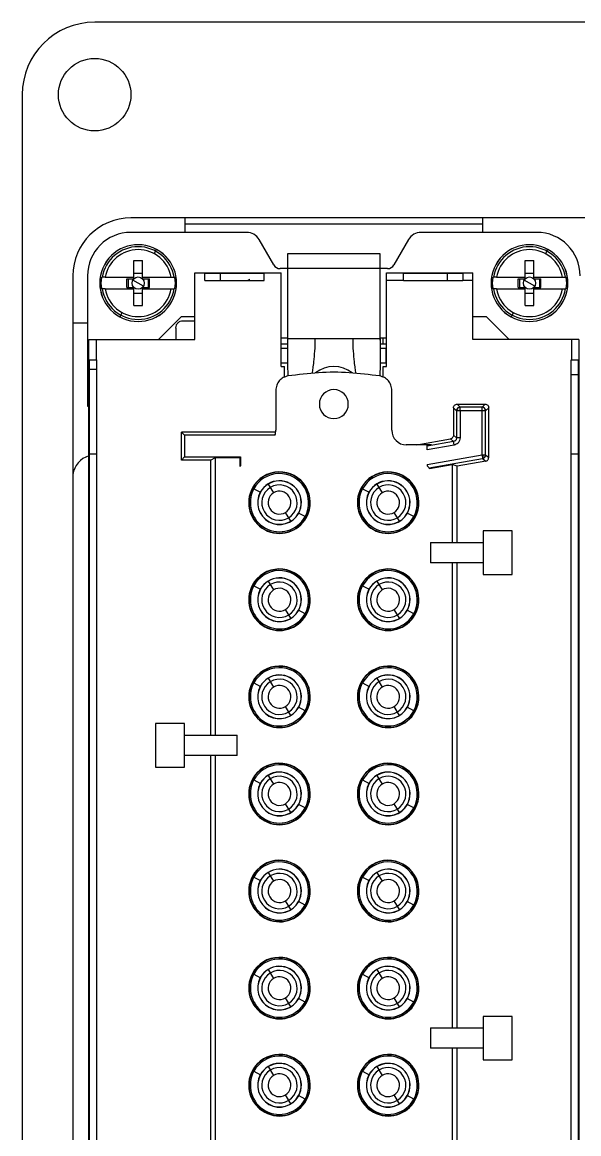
# Model space of a CAD drawing. Header units: millimetres. Extents: x 9 to 88, y -27 to 113.
# Drawn here: x 9.4 to 47.8, y 36.7 to 113.4 of the extents above; entities that cross this region are included whole.
import ezdxf

# ---------------------------------------------------------------- set-up
doc = ezdxf.new("R2010")
doc.units = ezdxf.units.MM

msp = doc.modelspace()

# ---------------------------------------------------------------- linework, layer by layer
at = {"color": 7, "linetype": 'Continuous', "lineweight": 25}
for p, q in [((83.392, 113.383), (14.392, 113.383)), ((9.392, 108.383), (9.392, -21.617)), ((80.892, 99.883), (16.892, 99.883)), ((20.642, 98.883), (20.642, 99.883)), ((41.142, 99.883), (41.142, 98.883)), ((20.642, 99.47), (41.142, 99.47)), ((24.871, 98.883), (16.892, 98.883)), ((26.748, 96.633), (25.737, 98.383)), ((36.047, 98.383), (35.036, 96.633)), ((44.892, 98.883), (36.913, 98.883)), ((18.5, 97.41), (18.663, 97.709)), ((45.5, 97.41), (45.663, 97.709)), ((17.092, 96.933), (17.692, 96.933)), ((17.092, 95.683), (17.092, 96.933)), ((17.692, 95.683), (17.692, 96.933)), ((34.092, 97.393), (27.692, 97.393)), ((27.692, 97.393), (27.692, 91.559)), ((34.092, 91.559), (34.092, 97.393)), ((44.092, 96.933), (44.692, 96.933)), ((44.092, 95.683), (44.092, 96.933)), ((44.692, 95.683), (44.692, 96.933)), ((12.892, 95.883), (12.892, -9.117)), ((13.892, 95.883), (13.892, 86.883)), ((17.092, 96.076), (17.692, 96.076)), ((21.292, 91.483), (21.292, 96.083)), ((21.292, 96.083), (27.266, 96.083)), ((21.992, 95.566), (21.992, 96.083)), ((21.992, 96.066), (26.083, 96.066)), ((23.062, 95.566), (23.062, 96.066)), ((26.083, 95.566), (26.083, 96.083)), ((27.692, 96.383), (27.181, 96.383)), ((27.266, 89.636), (27.266, 96.083)), ((34.092, 96.383), (27.692, 96.383)), ((34.603, 96.383), (34.092, 96.383)), ((34.518, 89.636), (34.518, 96.083)), ((34.518, 96.083), (40.492, 96.083)), ((35.701, 95.566), (35.701, 96.083)), ((35.701, 96.066), (39.792, 96.066)), ((38.722, 96.066), (38.722, 95.566)), ((39.792, 96.083), (39.792, 95.583)), ((44.092, 96.076), (44.692, 96.076)), ((15.117, 95.783), (17.092, 95.783)), ((16.61, 95.083), (16.61, 95.683)), ((16.61, 95.683), (17.092, 95.683)), ((16.7, 95.683), (16.7, 95.083)), ((17.764, 95.18), (17.02, 95.587)), ((17.692, 95.783), (19.667, 95.783)), ((17.692, 95.683), (18.174, 95.683)), ((18.085, 95.683), (18.085, 95.083)), ((18.174, 95.083), (18.174, 95.683)), ((19.869, 95.783), (19.928, 95.783)), ((21.992, 95.566), (26.083, 95.566)), ((24.944, 95.573), (25.098, 95.65)), ((24.944, 95.573), (25.085, 95.65)), ((25.085, 95.65), (25.099, 95.65)), ((34.518, 95.583), (35.701, 95.583)), ((35.701, 95.566), (39.792, 95.566)), ((39.792, 95.566), (39.792, 95.583)), ((39.792, 95.583), (40.492, 95.583)), ((40.492, 91.483), (40.492, 95.583)), ((42.117, 95.783), (44.092, 95.783)), ((43.61, 95.083), (43.61, 95.683)), ((43.61, 95.683), (44.092, 95.683)), ((43.7, 95.683), (43.7, 95.083)), ((44.764, 95.18), (44.02, 95.587)), ((44.692, 95.783), (46.667, 95.783)), ((44.692, 95.683), (45.174, 95.683)), ((45.085, 95.683), (45.085, 95.083)), ((45.174, 95.083), (45.174, 95.683)), ((46.869, 95.783), (46.928, 95.783)), ((14.915, 94.983), (14.856, 94.983)), ((15.117, 94.983), (17.092, 94.983)), ((16.61, 95.083), (17.092, 95.083)), ((17.092, 93.833), (17.092, 95.083)), ((17.092, 94.691), (17.692, 94.691)), ((17.692, 93.833), (17.692, 95.083)), ((17.692, 95.083), (18.174, 95.083)), ((17.692, 94.983), (19.667, 94.983)), ((41.915, 94.983), (41.856, 94.983)), ((42.117, 94.983), (44.092, 94.983)), ((43.61, 95.083), (44.092, 95.083)), ((44.092, 93.833), (44.092, 95.083)), ((44.092, 94.691), (44.692, 94.691)), ((44.692, 93.833), (44.692, 95.083)), ((44.692, 95.083), (45.174, 95.083)), ((44.692, 94.983), (46.667, 94.983)), ((17.092, 93.833), (17.692, 93.833)), ((44.092, 93.833), (44.692, 93.833)), ((16.285, 93.356), (16.122, 93.058)), ((18.792, 91.483), (20.392, 93.083)), ((20.392, 93.083), (21.292, 93.083)), ((40.492, 93.083), (41.392, 93.083)), ((41.392, 93.083), (42.992, 91.483)), ((43.285, 93.356), (43.122, 93.058)), ((12.892, 92.633), (13.892, 92.633)), ((19.989, 92.283), (19.989, 91.483)), ((20.489, 92.783), (21.292, 92.783)), ((13.992, 91.483), (21.292, 91.483)), ((13.992, -4.717), (13.992, 91.483)), ((14.492, 91.483), (14.492, 90.083)), ((27.692, 91.583), (27.266, 91.583)), ((27.692, 91.559), (34.092, 91.559)), ((34.518, 91.583), (34.092, 91.583)), ((34.292, 91.183), (34.292, 91.583)), ((47.792, 91.483), (40.492, 91.483)), ((47.292, 91.483), (47.292, 90.083)), ((47.792, 91.483), (47.792, -4.717)), ((27.266, 91.183), (27.694, 91.183)), ((27.266, 90.883), (27.695, 90.883)), ((34.089, 90.883), (34.492, 90.883)), ((34.09, 91.183), (34.518, 91.183)), ((34.492, 89.883), (34.492, 90.883)), ((13.992, 90.083), (14.509, 90.083)), ((14.01, 90.083), (14.01, -3.317)), ((14.509, 90.083), (14.509, 89.442)), ((27.266, 89.883), (27.703, 89.883)), ((34.082, 89.883), (34.492, 89.883)), ((47.275, 90.083), (47.792, 90.083)), ((47.275, -3.317), (47.275, 90.083)), ((47.775, -3.317), (47.775, 90.083)), ((14.01, 89.442), (14.509, 89.442)), ((14.509, 89.442), (14.509, -3.317)), ((27.266, 89.636), (27.492, 89.636)), ((27.492, 88.902), (27.492, 89.636)), ((34.292, 88.902), (34.292, 89.636)), ((34.292, 89.636), (34.518, 89.636)), ((47.275, 89.083), (47.775, 89.083)), ((26.892, 87.986), (26.892, 85.224)), ((34.892, 85.224), (34.892, 87.986)), ((13.892, 86.883), (13.992, 86.883)), ((39.144, 86.785), (39.358, 86.571)), ((39.144, 86.785), (39.144, 84.88)), ((39.394, 87.035), (39.608, 86.821)), ((39.394, 87.035), (41.33, 87.035)), ((41.116, 86.821), (39.608, 86.821)), ((41.33, 87.035), (41.116, 86.821)), ((41.116, 83.523), (41.116, 86.821)), ((41.58, 86.785), (41.366, 86.571)), ((41.58, 83.343), (41.58, 86.785)), ((41.357, 86.571), (39.358, 86.571)), ((39.358, 86.571), (39.358, 84.7)), ((39.366, 86.635), (39.608, 86.571)), ((39.608, 86.571), (39.608, 84.7)), ((41.366, 83.523), (41.366, 86.571)), ((20.374, 85.101), (20.592, 84.883)), ((26.884, 85.101), (20.374, 85.101)), ((20.374, 83.165), (20.374, 85.101)), ((20.592, 84.883), (20.592, 83.383)), ((26.832, 84.883), (20.592, 84.883)), ((36.616, 84.224), (38.937, 84.634)), ((39.151, 84.454), (37.338, 84.134)), ((39.151, 84.454), (38.937, 84.634)), ((39.358, 84.7), (39.144, 84.88)), ((37.622, 84.224), (35.892, 84.224)), ((37.334, 83.88), (37.334, 84.224)), ((39.195, 84.208), (37.334, 83.88)), ((37.338, 84.134), (37.378, 84.181)), ((37.378, 84.224), (37.378, 84.181)), ((37.378, 84.181), (37.622, 84.224)), ((14.509, 83.583), (14.01, 83.583)), ((20.374, 83.165), (20.592, 83.383)), ((22.379, 83.165), (20.374, 83.165)), ((20.592, 83.383), (24.45, 83.383)), ((22.379, 83.165), (22.729, 83.34)), ((22.379, 83.165), (22.379, 64.183)), ((22.729, 64.183), (22.729, 83.34)), ((22.729, 83.34), (24.406, 83.34)), ((24.45, 83.383), (24.406, 83.34)), ((24.406, 83.34), (24.406, 82.724)), ((24.45, 83.383), (24.45, 82.772)), ((37.334, 82.856), (41.116, 83.523)), ((37.334, 82.856), (37.334, 82.771)), ((37.465, 82.625), (41.16, 83.276)), ((37.494, 82.59), (39.056, 82.865)), ((39.056, 82.865), (39.056, 77.483)), ((39.405, 82.75), (39.056, 82.865)), ((41.374, 83.097), (39.405, 82.75)), ((41.116, 83.523), (41.16, 83.276)), ((41.116, 83.523), (41.366, 83.523)), ((41.16, 83.276), (41.374, 83.097)), ((41.366, 83.523), (41.58, 83.343)), ((47.775, 83.583), (47.275, 83.583)), ((39.405, 77.483), (39.405, 82.75)), ((26.362, 81.514), (26.732, 80.907)), ((33.862, 81.514), (34.232, 80.907)), ((25.278, 81.252), (25.299, 81.24)), ((25.378, 81.197), (25.826, 80.952)), ((32.778, 81.252), (32.799, 81.24)), ((32.878, 81.197), (33.326, 80.952)), ((27.922, 78.952), (27.552, 79.56)), ((28.906, 79.269), (28.458, 79.514)), ((29.006, 79.215), (28.985, 79.226)), ((35.422, 78.952), (35.052, 79.56)), ((36.406, 79.269), (35.958, 79.514)), ((36.506, 79.215), (36.485, 79.226)), ((43.192, 78.283), (41.192, 78.283)), ((41.192, 78.283), (41.192, 75.283)), ((43.192, 75.283), (43.192, 78.283)), ((37.551, 77.483), (41.192, 77.483)), ((37.551, 77.483), (37.551, 76.083)), ((41.192, 76.083), (37.551, 76.083)), ((39.056, 76.083), (39.056, 43.983)), ((39.405, 43.983), (39.405, 76.083)), ((41.192, 75.283), (43.192, 75.283)), ((25.278, 74.552), (25.299, 74.54)), ((25.378, 74.497), (25.826, 74.252)), ((26.362, 74.814), (26.732, 74.207)), ((32.778, 74.552), (32.799, 74.54)), ((32.878, 74.497), (33.326, 74.252)), ((33.862, 74.814), (34.232, 74.207)), ((27.922, 72.252), (27.552, 72.86)), ((28.906, 72.569), (28.458, 72.814)), ((29.006, 72.515), (28.985, 72.526)), ((35.422, 72.252), (35.052, 72.86)), ((36.406, 72.569), (35.958, 72.814)), ((36.506, 72.515), (36.485, 72.526)), ((25.278, 67.852), (25.299, 67.84)), ((25.378, 67.797), (25.826, 67.552)), ((26.362, 68.114), (26.732, 67.507)), ((32.778, 67.852), (32.799, 67.84)), ((32.878, 67.797), (33.326, 67.552)), ((33.862, 68.114), (34.232, 67.507)), ((27.922, 65.552), (27.552, 66.16)), ((28.906, 65.869), (28.458, 66.114)), ((35.422, 65.552), (35.052, 66.16)), ((36.406, 65.869), (35.958, 66.114)), ((29.006, 65.815), (28.985, 65.826)), ((36.506, 65.815), (36.485, 65.826)), ((20.592, 64.983), (18.592, 64.983)), ((18.592, 64.983), (18.592, 61.983)), ((20.592, 61.983), (20.592, 64.983)), ((20.592, 64.183), (24.233, 64.183)), ((24.233, 62.783), (24.233, 64.183)), ((24.233, 62.783), (20.592, 62.783)), ((22.379, 62.783), (22.379, 24.183)), ((22.729, 24.183), (22.729, 62.783)), ((18.592, 61.983), (20.592, 61.983)), ((26.362, 61.414), (26.732, 60.807)), ((33.862, 61.414), (34.232, 60.807)), ((25.278, 61.152), (25.299, 61.14)), ((25.378, 61.097), (25.826, 60.852)), ((32.778, 61.152), (32.799, 61.14)), ((32.878, 61.097), (33.326, 60.852)), ((27.922, 58.852), (27.552, 59.46)), ((28.906, 59.169), (28.458, 59.414)), ((29.006, 59.115), (28.985, 59.126)), ((35.422, 58.852), (35.052, 59.46)), ((36.406, 59.169), (35.958, 59.414)), ((36.506, 59.115), (36.485, 59.126)), ((26.362, 54.714), (26.732, 54.107)), ((33.862, 54.714), (34.232, 54.107)), ((25.278, 54.452), (25.299, 54.44)), ((25.378, 54.397), (25.826, 54.152)), ((32.778, 54.452), (32.799, 54.44)), ((32.878, 54.397), (33.326, 54.152)), ((27.922, 52.152), (27.552, 52.76)), ((28.906, 52.469), (28.458, 52.714)), ((29.006, 52.415), (28.985, 52.426)), ((35.422, 52.152), (35.052, 52.76)), ((36.406, 52.469), (35.958, 52.714)), ((36.506, 52.415), (36.485, 52.426)), ((25.278, 47.752), (25.299, 47.74)), ((25.378, 47.697), (25.826, 47.452)), ((26.362, 48.014), (26.732, 47.407)), ((32.778, 47.752), (32.799, 47.74)), ((32.878, 47.697), (33.326, 47.452)), ((33.862, 48.014), (34.232, 47.407)), ((27.922, 45.452), (27.552, 46.06)), ((35.422, 45.452), (35.052, 46.06)), ((28.906, 45.769), (28.458, 46.014)), ((29.006, 45.715), (28.985, 45.726)), ((36.406, 45.769), (35.958, 46.014)), ((36.506, 45.715), (36.485, 45.726)), ((41.192, 44.783), (41.192, 41.783)), ((43.192, 44.783), (41.192, 44.783)), ((43.192, 41.783), (43.192, 44.783)), ((37.551, 43.983), (41.192, 43.983)), ((37.551, 43.983), (37.551, 42.583)), ((41.192, 42.583), (37.551, 42.583)), ((39.056, 42.583), (39.056, 10.483)), ((39.405, 10.483), (39.405, 42.583)), ((41.192, 41.783), (43.192, 41.783)), ((25.278, 41.052), (25.299, 41.04)), ((25.378, 40.997), (25.826, 40.752)), ((26.362, 41.314), (26.732, 40.707)), ((32.778, 41.052), (32.799, 41.04)), ((32.878, 40.997), (33.326, 40.752)), ((33.862, 41.314), (34.232, 40.707)), ((27.922, 38.752), (27.552, 39.36)), ((28.906, 39.069), (28.458, 39.314)), ((35.422, 38.752), (35.052, 39.36)), ((36.406, 39.069), (35.958, 39.314)), ((29.006, 39.015), (28.985, 39.026)), ((36.506, 39.015), (36.485, 39.026))]:
    msp.add_line(p, q, dxfattribs=at)
at = {"color": 7, "linetype": 'Continuous', "lineweight": 25, "flags": 128}
msp.add_lwpolyline([(39.608, 86.571), (39.608, 86.619), (39.608, 86.665), (39.608, 86.708), (39.608, 86.746), (39.608, 86.777), (39.608, 86.8), (39.608, 86.815), (39.608, 86.821)], dxfattribs=at)
at = {"color": 7, "linetype": 'Continuous', "lineweight": 25}
for centre, radius in [((14.392, 108.383), 2.5), ((17.392, 95.383), 0.424), ((44.392, 95.383), 0.424)]:
    msp.add_circle(centre, radius, dxfattribs=at)
for centre, radius, start, end in [((14.392, 108.383), 5, 90, 180), ((16.892, 95.883), 4, 90, 180), ((16.892, 95.883), 3, 90, 180), ((24.871, 97.883), 1, 30, 90), ((36.913, 97.883), 1, 90, 150), ((44.892, 95.883), 3, 0, 90), ((17.392, 95.383), 2.65, 61.35211, 241.35211), ((17.392, 95.383), 2.649, 61.35211, 241.35211), ((17.392, 95.383), 2.509, 9.17264, 170.82736), ((17.392, 95.383), 2.31, 9.97153, 170.02847), ((17.392, 95.383), 2.65, 241.35211, 61.35211), ((17.392, 95.383), 2.649, 241.35211, 61.35211), ((44.392, 95.383), 2.65, 61.35211, 241.35211), ((44.392, 95.383), 2.649, 61.35211, 241.35211), ((44.392, 95.383), 2.509, 9.17264, 170.82736), ((44.392, 95.383), 2.31, 9.97153, 170.02847), ((44.392, 95.383), 2.65, 241.35211, 61.35211), ((44.392, 95.383), 2.649, 241.35211, 61.35211), ((27.181, 96.883), 0.5, 210, 270), ((34.603, 96.883), 0.5, 270, 330), ((17.392, 95.383), 2.568, 171.0377, 188.9623), ((17.392, 95.383), 2.568, 351.0377, 8.9623), ((44.392, 95.383), 2.568, 171.0377, 188.9623), ((44.392, 95.383), 2.568, 351.0377, 8.9623), ((17.392, 95.383), 2.509, 189.17264, 350.82736), ((17.392, 95.383), 2.31, 189.97153, 350.02847), ((44.392, 95.383), 2.509, 189.17264, 350.82736), ((44.392, 95.383), 2.31, 189.97153, 350.02847), ((30.892, 87.633), 2, 50.83698, 129.16603), ((30.892, 87.033), 1, 90, 270), ((30.892, 87.033), 1, 270, 90), ((39.608, 86.571), 0.25, 90.02088, 164.97725), ((41.11, 86.574), 0.247, 359.27462, 88.61068), ((41.116, 86.571), 0.25, 0.02044, 89.97956), ((39.608, 86.571), 0.25, 164.97705, 179.98226), ((25.892, 85.224), 1, 340.05576, 360), ((35.892, 85.224), 1, 180, 270), ((14.412, 81.982), 1.532, 105.89784, 172.75633), ((40.907, 83.423), 0.292, 329.96447, 19.98578), ((41.116, 83.523), 0.25, 280.01649, 359.98351), ((27.142, 80.233), 3.7, 136.68286, 137.67706), ((27.142, 80.233), 2.124, 331.35211, 151.35211), ((27.142, 80.233), 2.1, 331.35211, 151.35211), ((27.142, 80.233), 2.01, 331.35211, 151.35211), ((34.642, 80.233), 2.124, 331.35211, 151.35211), ((34.642, 80.233), 2.1, 331.35211, 151.35211), ((34.642, 80.233), 2.01, 331.35211, 151.35211), ((34.642, 80.233), 3.7, 39.5665, 43.31418), ((27.142, 80.233), 1.51, 331.35211, 151.35211), ((27.142, 80.233), 1.5, 331.35211, 151.35211), ((27.142, 80.233), 1.22, 301.35211, 121.35211), ((34.642, 80.233), 1.51, 331.35211, 151.35211), ((34.642, 80.233), 1.5, 331.35211, 151.35211), ((34.642, 80.233), 1.22, 301.35211, 121.35211), ((27.142, 80.233), 2.124, 151.35211, 331.35211), ((27.142, 80.233), 2.1, 151.35211, 331.35211), ((27.142, 80.233), 2.01, 151.35211, 331.35211), ((27.142, 80.233), 1.51, 151.35211, 331.35211), ((27.142, 80.233), 1.5, 151.35211, 331.35211), ((27.142, 80.233), 1.22, 121.35211, 301.35211), ((27.142, 80.233), 0.789, 121.35211, 301.35211), ((27.142, 80.233), 0.789, 301.35211, 121.35211), ((34.642, 80.233), 2.124, 151.35211, 331.35211), ((34.642, 80.233), 2.1, 151.35211, 331.35211), ((34.642, 80.233), 2.01, 151.35211, 331.35211), ((34.642, 80.233), 1.51, 151.35211, 331.35211), ((34.642, 80.233), 1.5, 151.35211, 331.35211), ((34.642, 80.233), 1.22, 121.35211, 301.35211), ((34.642, 80.233), 0.789, 121.35211, 301.35211), ((34.642, 80.233), 0.789, 301.35211, 121.35211), ((27.142, 73.533), 2.124, 331.35211, 151.35211), ((27.142, 73.533), 2.1, 331.35211, 151.35211), ((27.142, 73.533), 2.01, 331.35211, 151.35211), ((34.642, 73.533), 2.124, 331.35211, 151.35211), ((34.642, 73.533), 2.1, 331.35211, 151.35211), ((34.642, 73.533), 2.01, 331.35211, 151.35211), ((27.142, 73.533), 2.124, 151.35211, 331.35211), ((27.142, 73.533), 2.1, 151.35211, 331.35211), ((27.142, 73.533), 2.01, 151.35211, 331.35211), ((27.142, 73.533), 1.51, 331.35211, 151.35211), ((27.142, 73.533), 1.5, 331.35211, 151.35211), ((27.142, 73.533), 1.22, 121.35211, 301.35211), ((27.142, 73.533), 1.22, 301.35211, 121.35211), ((34.642, 73.533), 2.124, 151.35211, 331.35211), ((34.642, 73.533), 2.1, 151.35211, 331.35211), ((34.642, 73.533), 2.01, 151.35211, 331.35211), ((34.642, 73.533), 1.51, 331.35211, 151.35211), ((34.642, 73.533), 1.5, 331.35211, 151.35211), ((34.642, 73.533), 1.22, 121.35211, 301.35211), ((34.642, 73.533), 1.22, 301.35211, 121.35211), ((27.142, 73.533), 1.51, 151.35211, 331.35211), ((27.142, 73.533), 1.5, 151.35211, 331.35211), ((27.142, 73.533), 0.789, 121.35211, 301.35211), ((27.142, 73.533), 0.789, 301.35211, 121.35211), ((34.642, 73.533), 1.51, 151.35211, 331.35211), ((34.642, 73.533), 1.5, 151.35211, 331.35211), ((34.642, 73.533), 0.789, 121.35211, 301.35211), ((34.642, 73.533), 0.789, 301.35211, 121.35211), ((27.142, 66.833), 2.124, 331.35211, 151.35211), ((27.142, 66.833), 2.1, 331.35211, 151.35211), ((27.142, 66.833), 2.01, 331.35211, 151.35211), ((27.142, 66.833), 1.51, 331.35211, 151.35211), ((27.142, 66.833), 1.5, 331.35211, 151.35211), ((34.642, 66.833), 2.124, 331.35211, 151.35211), ((34.642, 66.833), 2.1, 331.35211, 151.35211), ((34.642, 66.833), 2.01, 331.35211, 151.35211), ((34.642, 66.833), 1.51, 331.35211, 151.35211), ((34.642, 66.833), 1.5, 331.35211, 151.35211), ((27.142, 66.833), 2.124, 151.35211, 331.35211), ((27.142, 66.833), 2.1, 151.35211, 331.35211), ((27.142, 66.833), 2.01, 151.35211, 331.35211), ((27.142, 66.833), 1.51, 151.35211, 331.35211), ((27.142, 66.833), 1.5, 151.35211, 331.35211), ((27.142, 66.833), 1.22, 121.35211, 301.35211), ((27.142, 66.833), 0.789, 121.35211, 301.35211), ((27.142, 66.833), 1.22, 301.35211, 121.35211), ((27.142, 66.833), 0.789, 301.35211, 121.35211), ((34.642, 66.833), 2.124, 151.35211, 331.35211), ((34.642, 66.833), 2.1, 151.35211, 331.35211), ((34.642, 66.833), 2.01, 151.35211, 331.35211), ((34.642, 66.833), 1.51, 151.35211, 331.35211), ((34.642, 66.833), 1.5, 151.35211, 331.35211), ((34.642, 66.833), 1.22, 121.35211, 301.35211), ((34.642, 66.833), 0.789, 121.35211, 301.35211), ((34.642, 66.833), 1.22, 301.35211, 121.35211), ((34.642, 66.833), 0.789, 301.35211, 121.35211), ((27.142, 60.133), 2.124, 331.35211, 151.35211), ((27.142, 60.133), 2.1, 331.35211, 151.35211), ((27.142, 60.133), 2.01, 331.35211, 151.35211), ((34.642, 60.133), 2.124, 331.35211, 151.35211), ((34.642, 60.133), 2.1, 331.35211, 151.35211), ((34.642, 60.133), 2.01, 331.35211, 151.35211), ((27.142, 60.133), 1.51, 331.35211, 151.35211), ((27.142, 60.133), 1.5, 331.35211, 151.35211), ((34.642, 60.133), 1.51, 331.35211, 151.35211), ((34.642, 60.133), 1.5, 331.35211, 151.35211), ((27.142, 60.133), 2.124, 151.35211, 331.35211), ((27.142, 60.133), 2.1, 151.35211, 331.35211), ((27.142, 60.133), 2.01, 151.35211, 331.35211), ((27.142, 60.133), 1.51, 151.35211, 331.35211), ((27.142, 60.133), 1.5, 151.35211, 331.35211), ((27.142, 60.133), 1.22, 121.35211, 301.35211), ((27.142, 60.133), 0.789, 121.35211, 301.35211), ((27.142, 60.133), 1.22, 301.35211, 121.35211), ((27.142, 60.133), 0.789, 301.35211, 121.35211), ((34.642, 60.133), 2.124, 151.35211, 331.35211), ((34.642, 60.133), 2.1, 151.35211, 331.35211), ((34.642, 60.133), 2.01, 151.35211, 331.35211), ((34.642, 60.133), 1.51, 151.35211, 331.35211), ((34.642, 60.133), 1.5, 151.35211, 331.35211), ((34.642, 60.133), 1.22, 121.35211, 301.35211), ((34.642, 60.133), 0.789, 121.35211, 301.35211), ((34.642, 60.133), 1.22, 301.35211, 121.35211), ((34.642, 60.133), 0.789, 301.35211, 121.35211), ((27.142, 53.433), 2.124, 331.35211, 151.35211), ((27.142, 53.433), 2.1, 331.35211, 151.35211), ((27.142, 53.433), 2.01, 331.35211, 151.35211), ((34.642, 53.433), 2.124, 331.35211, 151.35211), ((34.642, 53.433), 2.1, 331.35211, 151.35211), ((34.642, 53.433), 2.01, 331.35211, 151.35211), ((27.142, 53.433), 1.51, 331.35211, 151.35211), ((27.142, 53.433), 1.5, 331.35211, 151.35211), ((27.142, 53.433), 1.22, 121.35211, 301.35211), ((27.142, 53.433), 1.22, 301.35211, 121.35211), ((34.642, 53.433), 1.51, 331.35211, 151.35211), ((34.642, 53.433), 1.5, 331.35211, 151.35211), ((34.642, 53.433), 1.22, 121.35211, 301.35211), ((34.642, 53.433), 1.22, 301.35211, 121.35211), ((27.142, 53.433), 2.124, 151.35211, 331.35211), ((27.142, 53.433), 2.1, 151.35211, 331.35211), ((27.142, 53.433), 2.01, 151.35211, 331.35211), ((27.142, 53.433), 1.51, 151.35211, 331.35211), ((27.142, 53.433), 1.5, 151.35211, 331.35211), ((27.142, 53.433), 0.789, 121.35211, 301.35211), ((27.142, 53.433), 0.789, 301.35211, 121.35211), ((34.642, 53.433), 2.124, 151.35211, 331.35211), ((34.642, 53.433), 2.1, 151.35211, 331.35211), ((34.642, 53.433), 2.01, 151.35211, 331.35211), ((34.642, 53.433), 1.51, 151.35211, 331.35211), ((34.642, 53.433), 1.5, 151.35211, 331.35211), ((34.642, 53.433), 0.789, 121.35211, 301.35211), ((34.642, 53.433), 0.789, 301.35211, 121.35211), ((27.142, 46.733), 2.124, 331.35211, 151.35211), ((27.142, 46.733), 2.1, 331.35211, 151.35211), ((27.142, 46.733), 2.01, 331.35211, 151.35211), ((34.642, 46.733), 2.124, 331.35211, 151.35211), ((34.642, 46.733), 2.1, 331.35211, 151.35211), ((34.642, 46.733), 2.01, 331.35211, 151.35211), ((27.142, 46.733), 2.124, 151.35211, 331.35211), ((27.142, 46.733), 2.1, 151.35211, 331.35211), ((27.142, 46.733), 2.01, 151.35211, 331.35211), ((27.142, 46.733), 1.51, 331.35211, 151.35211), ((27.142, 46.733), 1.5, 331.35211, 151.35211), ((27.142, 46.733), 1.22, 121.35211, 301.35211), ((27.142, 46.733), 1.22, 301.35211, 121.35211), ((34.642, 46.733), 2.124, 151.35211, 331.35211), ((34.642, 46.733), 2.1, 151.35211, 331.35211), ((34.642, 46.733), 2.01, 151.35211, 331.35211), ((34.642, 46.733), 1.51, 331.35211, 151.35211), ((34.642, 46.733), 1.5, 331.35211, 151.35211), ((34.642, 46.733), 1.22, 121.35211, 301.35211), ((34.642, 46.733), 1.22, 301.35211, 121.35211), ((27.142, 46.733), 1.51, 151.35211, 331.35211), ((27.142, 46.733), 1.5, 151.35211, 331.35211), ((27.142, 46.733), 0.789, 121.35211, 301.35211), ((27.142, 46.733), 0.789, 301.35211, 121.35211), ((34.642, 46.733), 1.51, 151.35211, 331.35211), ((34.642, 46.733), 1.5, 151.35211, 331.35211), ((34.642, 46.733), 0.789, 121.35211, 301.35211), ((34.642, 46.733), 0.789, 301.35211, 121.35211), ((27.142, 40.033), 2.124, 331.35211, 151.35211), ((27.142, 40.033), 2.1, 331.35211, 151.35211), ((27.142, 40.033), 2.01, 331.35211, 151.35211), ((27.142, 40.033), 1.51, 331.35211, 151.35211), ((27.142, 40.033), 1.5, 331.35211, 151.35211), ((34.642, 40.033), 2.124, 331.35211, 151.35211), ((34.642, 40.033), 2.1, 331.35211, 151.35211), ((34.642, 40.033), 2.01, 331.35211, 151.35211), ((34.642, 40.033), 1.51, 331.35211, 151.35211), ((34.642, 40.033), 1.5, 331.35211, 151.35211), ((27.142, 40.033), 2.124, 151.35211, 331.35211), ((27.142, 40.033), 2.1, 151.35211, 331.35211), ((27.142, 40.033), 2.01, 151.35211, 331.35211), ((27.142, 40.033), 1.51, 151.35211, 331.35211), ((27.142, 40.033), 1.5, 151.35211, 331.35211), ((27.142, 40.033), 1.22, 121.35211, 301.35211), ((27.142, 40.033), 0.789, 121.35211, 301.35211), ((27.142, 40.033), 1.22, 301.35211, 121.35211), ((27.142, 40.033), 0.789, 301.35211, 121.35211), ((34.642, 40.033), 2.124, 151.35211, 331.35211), ((34.642, 40.033), 2.1, 151.35211, 331.35211), ((34.642, 40.033), 2.01, 151.35211, 331.35211), ((34.642, 40.033), 1.51, 151.35211, 331.35211), ((34.642, 40.033), 1.5, 151.35211, 331.35211), ((34.642, 40.033), 1.22, 121.35211, 301.35211), ((34.642, 40.033), 0.789, 121.35211, 301.35211), ((34.642, 40.033), 1.22, 301.35211, 121.35211), ((34.642, 40.033), 0.789, 301.35211, 121.35211)]:
    msp.add_arc(centre, radius, start, end, dxfattribs=at)
for points in [[(40.492, 95.583), (40.492, 95.649), (40.492, 95.78), (40.492, 95.945), (40.492, 96.061), (40.492, 96.076), (40.492, 96.083)], [(27.734, 88.973), (27.62, 88.943), (27.391, 88.882), (27.117, 88.647), (26.928, 88.339), (26.904, 88.104), (26.892, 87.986)], [(34.892, 87.986), (34.88, 88.104), (34.856, 88.339), (34.667, 88.647), (34.393, 88.882), (34.164, 88.943), (34.05, 88.973)], [(39.195, 84.208), (39.189, 84.24), (39.178, 84.304), (39.164, 84.384), (39.153, 84.442), (39.152, 84.45), (39.151, 84.454)], [(39.608, 84.7), (39.575, 84.7), (39.511, 84.7), (39.429, 84.7), (39.371, 84.7), (39.362, 84.7), (39.358, 84.7)]]:
    msp.add_open_spline(points, degree=3, dxfattribs=at)
for points, knots in [([(15.117, 95.783), (15.092, 95.783), (15.042, 95.783), (14.978, 95.783), (14.93, 95.783), (14.92, 95.783), (14.915, 95.783)], [0, 0, 0, 0, 0.250717, 0.500289, 0.749653, 1, 1, 1, 1]), ([(19.667, 95.783), (19.694, 95.783), (19.744, 95.783), (19.808, 95.783), (19.855, 95.783), (19.864, 95.783), (19.869, 95.783)], [0, 0, 0, 0, 0.273018, 0.500232, 0.754939, 1, 1, 1, 1]), ([(42.117, 95.783), (42.092, 95.783), (42.042, 95.783), (41.978, 95.783), (41.93, 95.783), (41.92, 95.783), (41.915, 95.783)], [0, 0, 0, 0, 0.250717, 0.500289, 0.749653, 1, 1, 1, 1]), ([(46.667, 95.783), (46.694, 95.783), (46.744, 95.783), (46.808, 95.783), (46.855, 95.783), (46.864, 95.783), (46.869, 95.783)], [0, 0, 0, 0, 0.273018, 0.500232, 0.754939, 1, 1, 1, 1]), ([(15.117, 94.983), (15.09, 94.983), (15.04, 94.983), (14.976, 94.983), (14.929, 94.983), (14.92, 94.983), (14.915, 94.983)], [0, 0, 0, 0, 0.273018, 0.500232, 0.754939, 1, 1, 1, 1]), ([(19.667, 94.983), (19.692, 94.983), (19.742, 94.983), (19.807, 94.983), (19.854, 94.983), (19.864, 94.983), (19.869, 94.983)], [0, 0, 0, 0, 0.250717, 0.500289, 0.749653, 1, 1, 1, 1]), ([(42.117, 94.983), (42.09, 94.983), (42.04, 94.983), (41.976, 94.983), (41.929, 94.983), (41.92, 94.983), (41.915, 94.983)], [0, 0, 0, 0, 0.273018, 0.500232, 0.754939, 1, 1, 1, 1]), ([(46.667, 94.983), (46.692, 94.983), (46.742, 94.983), (46.807, 94.983), (46.854, 94.983), (46.864, 94.983), (46.869, 94.983)], [0, 0, 0, 0, 0.250717, 0.500289, 0.749653, 1, 1, 1, 1]), ([(19.989, 92.283), (19.996, 92.349), (20.011, 92.48), (20.127, 92.645), (20.292, 92.761), (20.423, 92.776), (20.489, 92.783)], [0, 0, 0, 0, 0.25001, 0.5, 0.74999, 1, 1, 1, 1]), ([(27.692, 91.559), (27.693, 91.266), (27.695, 90.62), (27.704, 89.747), (27.708, 89.192), (27.71, 88.983)], [0, 0, 0, 0, 0.342115, 0.752656, 1, 1, 1, 1]), ([(29.589, 91.559), (29.583, 91.265), (29.57, 90.697), (29.501, 89.998), (29.438, 89.481), (29.41, 89.272), (29.396, 89.168)], [0, 0, 0, 0, 0.3037, 0.587156, 0.794392, 1, 1, 1, 1]), ([(32.195, 91.559), (32.201, 91.265), (32.214, 90.697), (32.283, 89.998), (32.346, 89.481), (32.374, 89.272), (32.389, 89.168)], [0, 0, 0, 0, 0.3037, 0.587156, 0.794392, 1, 1, 1, 1]), ([(34.092, 91.559), (34.091, 91.266), (34.089, 90.62), (34.08, 89.741), (34.076, 89.18), (34.074, 88.965)], [0, 0, 0, 0, 0.339703, 0.747351, 1, 1, 1, 1]), ([(34.092, 91.558), (34.092, 91.524), (34.092, 91.472), (34.092, 91.438), (34.092, 91.44), (34.092, 91.47), (34.092, 91.501), (34.092, 91.523)], [0, 0, 0, 0, 0.386527, 0.591336, 0.688137, 0.782605, 1, 1, 1, 1]), ([(34.05, 88.973), (33.351, 89.063), (31.953, 89.241), (29.832, 89.241), (28.433, 89.063), (27.734, 88.973)], [0, 0, 0, 0, 0.333236, 0.666725, 1, 1, 1, 1]), ([(39.144, 86.785), (39.148, 86.817), (39.155, 86.883), (39.213, 86.966), (39.296, 87.023), (39.361, 87.031), (39.394, 87.035)], [0, 0, 0, 0, 0.251186, 0.500186, 0.75235, 1, 1, 1, 1]), ([(41.33, 87.035), (41.363, 87.031), (41.429, 87.023), (41.512, 86.965), (41.569, 86.882), (41.577, 86.817), (41.58, 86.785)], [0, 0, 0, 0, 0.251186, 0.500186, 0.75235, 1, 1, 1, 1]), ([(41.366, 86.571), (41.366, 86.571), (41.365, 86.571), (41.36, 86.571), (41.357, 86.571)], [0, 0, 0, 0, 0.559923, 1, 1, 1, 1]), ([(39.144, 84.88), (39.141, 84.851), (39.135, 84.792), (39.089, 84.716), (39.022, 84.657), (38.965, 84.641), (38.937, 84.634)], [0, 0, 0, 0, 0.250007, 0.5, 0.749993, 1, 1, 1, 1]), ([(39.358, 84.7), (39.355, 84.671), (39.349, 84.613), (39.303, 84.537), (39.236, 84.478), (39.179, 84.462), (39.151, 84.454)], [0, 0, 0, 0, 0.250027, 0.5, 0.749973, 1, 1, 1, 1]), ([(39.608, 84.7), (39.6, 84.635), (39.585, 84.505), (39.478, 84.351), (39.344, 84.248), (39.244, 84.221), (39.195, 84.208)], [0, 0, 0, 0, 0.279687, 0.5594, 0.779702, 1, 1, 1, 1]), ([(37.334, 83.88), (37.334, 83.913), (37.334, 83.978), (37.335, 84.062), (37.336, 84.109), (37.337, 84.131), (37.338, 84.133), (37.338, 84.134)], [0, 0, 0, 0, 0.2506388, 0.4996874, 0.7485041, 0.8739053, 1, 1, 1, 1]), ([(37.334, 82.856), (37.334, 82.84), (37.334, 82.811), (37.334, 82.783), (37.334, 82.771)], [0, 0, 0, 0, 0.559882, 1, 1, 1, 1]), ([(41.374, 83.097), (41.402, 83.105), (41.458, 83.121), (41.525, 83.179), (41.571, 83.256), (41.577, 83.314), (41.58, 83.343)], [0, 0, 0, 0, 0.250007, 0.5, 0.749993, 1, 1, 1, 1])]:
    msp.add_open_spline(points, degree=3, knots=knots, dxfattribs=at)

doc.saveas('drawing.dxf')
